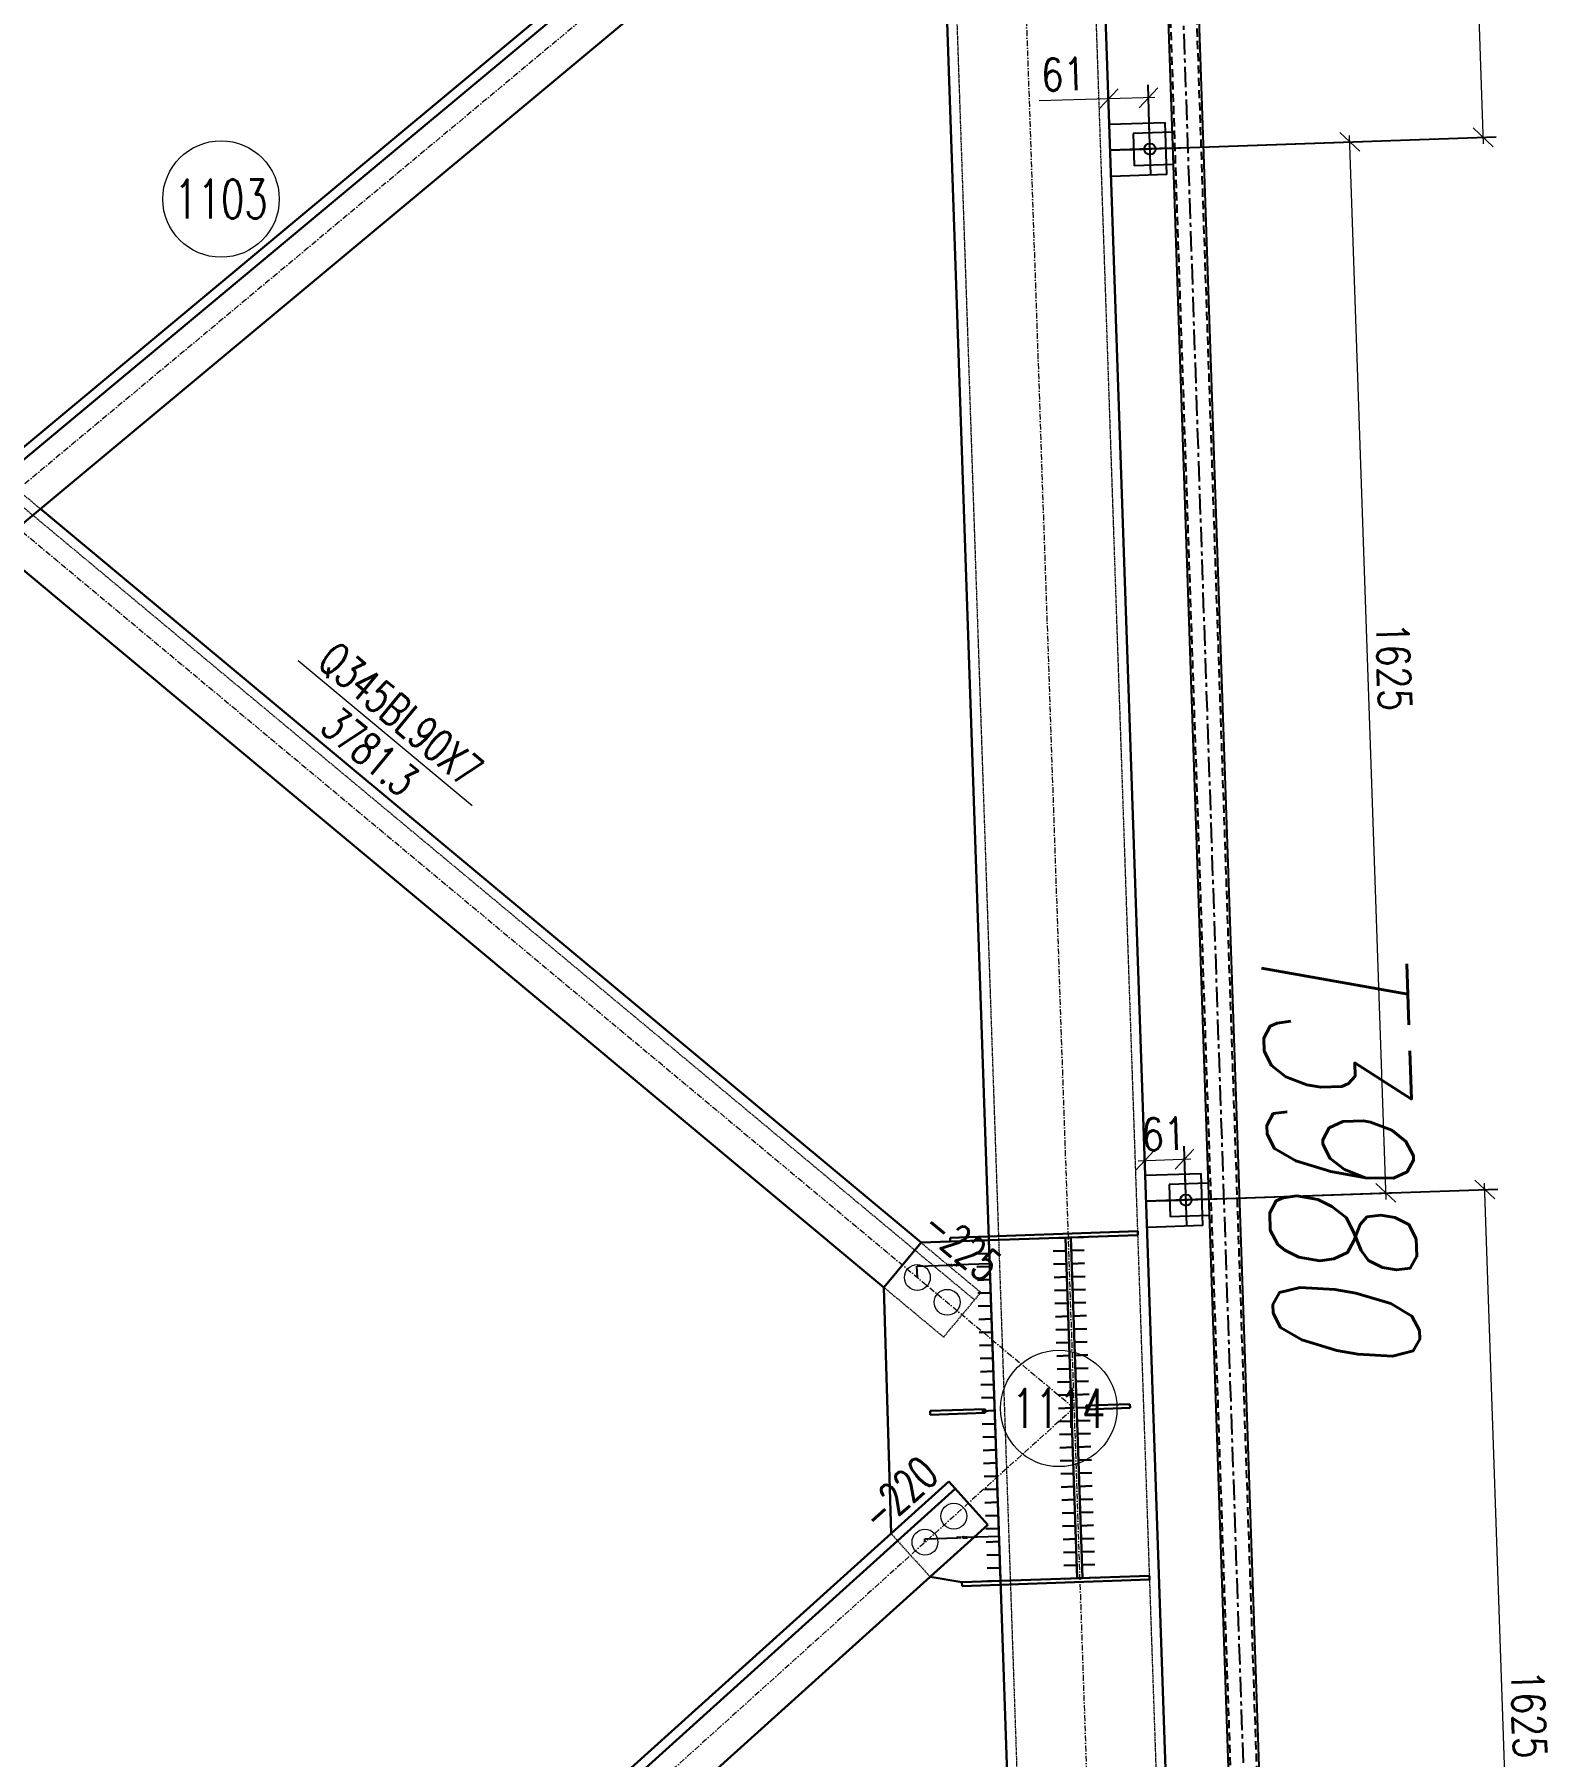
# Model space of a CAD drawing. Extents: x 4047 to 43290, y -150151 to -101862.
# Drawn here: x 15490 to 17836, y -135181 to -132520 of the extents above; entities that cross this region are included whole.
import ezdxf
from ezdxf.enums import TextEntityAlignment as Align

# ---------------------------------------------------------------- set-up
doc = ezdxf.new("R2010")
doc.units = 0
doc.header["$MEASUREMENT"] = 0
for name, pattern in [('CENTER', [50.8, 31.75, -6.35, 6.35, -6.35]), ('Dash', [2.75, 2, -0.75]), ('DashDot', [15.6, 9, -3, 0.6, -3]), ('DASHED', [19.05, 12.7, -6.35])]:
    doc.linetypes.add(name, pattern=pattern)
doc.layers.get('0').update_dxf_attribs({"linetype": 'CONTINUOUS', "lineweight": 25})
doc.layers.get('Defpoints').update_dxf_attribs({"linetype": 'CONTINUOUS'})
doc.styles.add('DimFont', font='simplex.shx', dxfattribs={"width": 0.8, "bigfont": 'gbhzfs.shx'})
doc.styles.add('HZ', font='txt.shx', dxfattribs={"width": 0.7, "oblique": 12, "bigfont": 'hztxt.shx'})
doc.styles.get("Standard").update_dxf_attribs({"font": 'simplex.shx', "width": 0.7, "height": 3, "bigfont": 'gbhzfs.shx'})
doc.dimstyles.new('DHDxfDimStyleOpen30', dxfattribs={"dimtxt": 2.5, "dimasz": 2.5, "dimexe": 1.25, "dimexo": 0.625, "dimtad": 2, "dimtxsty": 'DimFont', "dimblk": 'OPEN30', "dimblk1": 'OPEN30', "dimblk2": 'OPEN30', "dimcen": 2.5, "dimadec": 0, "dimazin": 0, "dimtfac": 1, "dimtmove": 0, "dimatfit": 3, "dimldrblk": 'OPEN30', "dimfxl": 0, "dimarcsym": 0})
doc.dimstyles.new('ISO-25$0', dxfattribs={"dimtxt": 2, "dimasz": 1.5, "dimexe": 1.25, "dimexo": 0.625, "dimtad": 1, "dimdsep": 46, "dimtxsty": 'Standard', "dimcen": 2.5, "dimclrd": 150, "dimclre": 2, "dimclrt": 6, "dimadec": 0, "dimazin": 0, "dimtfac": 1, "dimtmove": 0, "dimatfit": 0, "dimfxl": 0, "dimarcsym": 0})

# ---------------------------------------------------------------- blocks, each defined once
blk = doc.blocks.new('M20X45S')
at = {"color": 3, "linetype": 'Continuous', "lineweight": 13}
blk.add_circle((0, 0), 1, dxfattribs=at)
blk = doc.blocks.new('T3980 [365-1625-1625-365]')
at = {"color": 6, "linetype": 'DASHED'}
for p, q in [((0, 0), (0, -3990)), ((41, -3990), (41, 0))]:
    blk.add_line(p, q, dxfattribs=at)
at = {"color": 1, "linetype": 'CENTER'}
blk.add_line((20.5, -3985), (20.5, -5), dxfattribs=at)
at = {"color": 6}
for p, q in [((-3.5, -345), (-63.5, -345)), ((-63.5, -345), (-63.5, -395)), ((-3.5, -395), (-63.5, -395)), ((-3.5, -1970), (-63.5, -1970)), ((-63.5, -1970), (-63.5, -2020)), ((-3.5, -2020), (-63.5, -2020)), ((-3.5, -3595), (-63.5, -3595)), ((-63.5, -3595), (-63.5, -3645)), ((-3.5, -3645), (-63.5, -3645))]:
    blk.add_line(p, q, dxfattribs=at)
at = {"color": 6, "linetype": 'CENTER'}
for p, q in [((20.5, -370), (-38.5, -370)), ((20.5, -1995), (-38.5, -1995)), ((20.5, -3620), (-38.5, -3620))]:
    blk.add_line(p, q, dxfattribs=at)
at = {"color": 6}
blk.add_lwpolyline([(44.5, -3985), (44.5, -5), (-3.5, -5), (-3.5, -3985)], close=True, dxfattribs=at)
for centre in [(-38.5, -370), (-38.5, -1995), (-38.5, -3620)]:
    blk.add_circle(centre, 8.75, dxfattribs=at)
at = {"color": 6, "style": 'HZ', "oblique": 12, "width": 0.7}
blk.add_text('T3980', height=225, rotation=270, dxfattribs=at).set_placement((90.3, -1587.1))
blk = doc.blocks.new('_OBLIQUE')
at = {"color": 0, "linetype": 'ByBlock', "lineweight": -2}
blk.add_line((-0.5, -0.5), (0.5, 0.5), dxfattribs=at)
blk = doc.blocks.new('*D127')
at = {"color": 0, "linetype": 'Continuous', "lineweight": -2}
for p, q in [((17214.1, -132677.1), (17211.8, -132597.8)), ((17152.6, -132678.9), (17150.3, -132599.6))]:
    blk.add_line(p, q, dxfattribs=at)
at = {"color": 0, "linetype": 'Continuous', "lineweight": 0}
for p, q in [((17150.9, -132619.6), (17043.3, -132622.7)), ((17222.4, -132617.5), (17150.9, -132619.6))]:
    blk.add_line(p, q, dxfattribs=at)
at = {"layer": 'Defpoints', "color": 0, "linetype": 'Continuous'}
for p in [(17150.9, -132619.6), (17153.2, -132698.9), (17214.7, -132697.1)]:
    blk.add_point(p, dxfattribs=at)
at = {"color": 0, "linetype": 'Continuous', "lineweight": 0, "xscale": 30, "yscale": 30, "zscale": 30}
for p, rotation in [((17150.9, -132619.6), 181.644774113567), ((17212.4, -132617.8), 1.644774113566987)]:
    blk.add_blockref('_OBLIQUE', p, dxfattribs=dict(at, rotation=rotation))
at = {"color": 6, "linetype": 'Continuous', "insert": (17081, -132581.6), "char_height": 50, "attachment_point": 5, "rotation": 1.6448, "style": 'DimFont'}
blk.add_mtext('61', dxfattribs=at)
blk = doc.blocks.new('_OPEN30')
at = {"color": 0, "linetype": 'ByBlock', "lineweight": -2}
for p, q in [((-1, 0.268), (0, 0)), ((0, 0), (-1, -0.268)), ((0, 0), (-1, 0))]:
    blk.add_line(p, q, dxfattribs=at)
blk = doc.blocks.new('*D149')
at = {"color": 0, "linetype": 'Continuous', "lineweight": -2}
for p, q in [((17208.2, -134302.9), (17206.1, -134240.2)), ((17269.7, -134300.8), (17267.5, -134238.1))]:
    blk.add_line(p, q, dxfattribs=at)
at = {"color": 0, "linetype": 'Continuous', "lineweight": 0}
blk.add_line((17196.7, -134260.5), (17278.2, -134257.7), dxfattribs=at)
at = {"layer": 'Defpoints', "color": 0, "linetype": 'Continuous'}
for p in [(17268.2, -134258.1), (17208.9, -134322.9), (17270.3, -134320.8)]:
    blk.add_point(p, dxfattribs=at)
at = {"color": 0, "linetype": 'Continuous', "lineweight": 0, "xscale": 30, "yscale": 30, "zscale": 30}
for p, rotation in [((17206.7, -134260.2), 181.9641055181908), ((17268.2, -134258.1), 1.964105518190822)]:
    blk.add_blockref('_OBLIQUE', p, dxfattribs=dict(at, rotation=rotation))
at = {"color": 6, "linetype": 'Continuous', "insert": (17236.1, -134219.1), "char_height": 50, "attachment_point": 5, "rotation": 1.9641, "style": 'DimFont'}
blk.add_mtext('61', dxfattribs=at)
blk = doc.blocks.new('*D173')
at = {"color": 2, "linetype": 'Continuous', "lineweight": -2}
for p, q in [((16855.2, -134440.7), (16854.6, -134423.2)), ((16967.7, -134436.8), (16967.1, -134419.4))]:
    blk.add_line(p, q, dxfattribs=at)
at = {"color": 150, "linetype": 'Continuous', "lineweight": -2}
for p, q in [((16854.8, -134423.4), (16904, -134421.7)), ((16966.9, -134419.6), (16917.7, -134421.3))]:
    blk.add_line(p, q, dxfattribs=at)
at = {"color": 150, "linetype": 'Continuous'}
for points in [[(16854.8, -134423.4), (16854.8, -134423.4), (16854.6, -134423.4)], [(16966.9, -134419.5), (16966.9, -134419.6), (16967.1, -134419.6)]]:
    blk.add_solid(points, dxfattribs=at)
at = {"layer": 'Defpoints', "color": 0, "linetype": 'Continuous'}
for p in [(16967.1, -134419.6), (16855.2, -134440.8), (16967.7, -134436.9)]:
    blk.add_point(p, dxfattribs=at)
at = {"color": 6, "linetype": 'Continuous', "insert": (16910.8, -134421.5), "char_height": 3, "attachment_point": 5}
blk.add_mtext('\\A1;112.4908', dxfattribs=at)
blk = doc.blocks.new('*D174')
at = {"color": 2, "linetype": 'Continuous', "lineweight": -2}
for p, q in [((16867, -134849.8), (16866.8, -134844.6)), ((16981.7, -134845.9), (16981.5, -134840.7))]:
    blk.add_line(p, q, dxfattribs=at)
at = {"color": 150, "linetype": 'Continuous', "lineweight": -2}
for p, q in [((16867, -134844.8), (16917.3, -134843.1)), ((16981.3, -134840.9), (16931, -134842.6))]:
    blk.add_line(p, q, dxfattribs=at)
at = {"color": 150, "linetype": 'Continuous'}
for points in [[(16867, -134844.8), (16867, -134844.8), (16866.8, -134844.8)], [(16981.3, -134840.8), (16981.3, -134840.9), (16981.5, -134840.9)]]:
    blk.add_solid(points, dxfattribs=at)
at = {"layer": 'Defpoints', "color": 0, "linetype": 'Continuous'}
for p in [(16867, -134849.9), (16981.5, -134840.9), (16981.7, -134845.9)]:
    blk.add_point(p, dxfattribs=at)
at = {"color": 6, "linetype": 'Continuous', "insert": (16924.1, -134842.8), "char_height": 3, "attachment_point": 5}
blk.add_mtext('\\A1;114.7833', dxfattribs=at)
blk = doc.blocks.new('*D228')
at = {"color": 0, "linetype": 'Continuous', "lineweight": 0}
blk.add_line((17788.4, -135939), (17732.1, -134295), dxfattribs=at)
at = {"color": 0, "linetype": 'Continuous', "lineweight": -2}
for p, q in [((17228.9, -134322.2), (17752.4, -134304.3)), ((17284.6, -135946.3), (17808.1, -135928.3))]:
    blk.add_line(p, q, dxfattribs=at)
at = {"layer": 'Defpoints', "color": 0, "linetype": 'Continuous'}
for p in [(17208.9, -134322.9), (17732.4, -134305), (17264.6, -135947)]:
    blk.add_point(p, dxfattribs=at)
at = {"color": 0, "linetype": 'Continuous', "lineweight": 0, "xscale": 30, "yscale": 30, "zscale": 30}
for p, rotation in [((17732.4, -134305), 91.9641055181648), ((17788.1, -135929), 271.9641055181648)]:
    blk.add_blockref('_OBLIQUE', p, dxfattribs=dict(at, rotation=rotation))
at = {"color": 6, "linetype": 'Continuous', "insert": (17800.2, -135115.6), "char_height": 50, "attachment_point": 5, "rotation": 271.9641, "style": 'DimFont'}
blk.add_mtext('1625', dxfattribs=at)
blk = doc.blocks.new('*D229')
at = {"color": 0, "linetype": 'Continuous', "lineweight": 0}
blk.add_line((17579.8, -134320.2), (17523.4, -132676.2), dxfattribs=at)
at = {"color": 0, "linetype": 'Continuous', "lineweight": -2}
for p, q in [((17173.2, -132698.2), (17543.7, -132685.5)), ((17228.9, -134322.2), (17599.4, -134309.5))]:
    blk.add_line(p, q, dxfattribs=at)
at = {"layer": 'Defpoints', "color": 0, "linetype": 'Continuous'}
for p in [(17153.3, -132698.9), (17523.7, -132686.2), (17209, -134322.9)]:
    blk.add_point(p, dxfattribs=at)
at = {"color": 0, "linetype": 'Continuous', "lineweight": 0, "xscale": 30, "yscale": 30, "zscale": 30}
for p, rotation in [((17523.7, -132686.2), 91.96410551818843), ((17579.4, -134310.2), 271.9641055181884)]:
    blk.add_blockref('_OBLIQUE', p, dxfattribs=dict(at, rotation=rotation))
at = {"color": 6, "linetype": 'Continuous', "insert": (17591.6, -133496.8), "char_height": 50, "attachment_point": 5, "rotation": 271.9641, "style": 'DimFont'}
blk.add_mtext('1625', dxfattribs=at)
blk = doc.blocks.new('*D230')
at = {"color": 0, "linetype": 'Continuous', "lineweight": 0}
blk.add_line((17730.4, -132689.1), (17704.3, -131929.5), dxfattribs=at)
at = {"color": 0, "linetype": 'Continuous', "lineweight": -2}
for p, q in [((17147.9, -131958.6), (17724.7, -131938.8)), ((17173.3, -132698.2), (17750, -132678.4))]:
    blk.add_line(p, q, dxfattribs=at)
at = {"layer": 'Defpoints', "color": 0, "linetype": 'Continuous'}
for p in [(17128, -131959.3), (17704.7, -131939.5), (17153.3, -132698.9)]:
    blk.add_point(p, dxfattribs=at)
at = {"color": 0, "linetype": 'Continuous', "lineweight": 0, "xscale": 30, "yscale": 30, "zscale": 30}
for p, rotation in [((17704.7, -131939.5), 91.9641055181807), ((17730, -132679.1), 271.9641055181807)]:
    blk.add_blockref('_OBLIQUE', p, dxfattribs=dict(at, rotation=rotation))
at = {"color": 6, "linetype": 'Continuous', "insert": (17757.3, -132307.9), "char_height": 50, "attachment_point": 5, "rotation": 271.9641, "style": 'DimFont'}
blk.add_mtext('740', dxfattribs=at)

msp = doc.modelspace()

# ---------------------------------------------------------------- linework, layer by layer
at = {"color": 1, "linetype": 'Dash', "lineweight": 20}
for p, q in [((16832.35771, -130054.03309), (17075.12833, -137133.22643)), ((17047.2314, -130046.66431), (17290.00202, -137125.85765)), ((14038.04581, -132055.31165), (16943.58251, -134475.30787)), ((15429.13351, -133194.41511), (15499.44777, -133252.97925)), ((16860.97608, -134386.98432), (16953.18227, -134463.78205)), ((16965.81784, -134383.38892), (16905.96659, -134385.44143)), ((16895.58371, -134532.93699), (16803.37753, -134456.13926)), ((16953.18227, -134463.78205), (16895.58371, -134532.93699)), ((16959.81401, -134644.06836), (16874.8346, -134646.9826)), ((16874.8346, -134646.9826), (16875.04024, -134652.97908)), ((16960.01965, -134650.06483), (16959.81401, -134644.06836)), ((16875.04024, -134652.97908), (16960.01965, -134650.06483)), ((16814.5545, -134836.51214), (16874.79825, -134903.37536)), ((16924.01364, -134911.69347), (16983.86489, -134909.64096))]:
    msp.add_line(p, q, dxfattribs=at)
at = {"color": 2, "linetype": 'DashDot', "lineweight": 15}
for p, q in [((16939.79456, -130050.3487), (17203.64331, -137744.18072)), ((17004.62421, -131940.76675), (13760.99666, -134642.3559)), ((13853.6428, -131940.76675), (17097.27036, -134642.3559)), ((17097.27076, -134642.35624), (13654.6237, -137744.18072))]:
    msp.add_line(p, q, dxfattribs=at)
at = {"color": 7, "linetype": 'Continuous', "lineweight": 30}
for p, q in [((16820.22121, -132055.31165), (13914.68451, -134475.30787)), ((17084.39221, -134379.32259), (17064.40397, -134380.00805)), ((17092.3875, -134379.0484), (17112.37574, -134378.36293)), ((16965.81784, -134383.38892), (16945.82959, -134384.07439)), ((16966.51196, -134403.62939), (16946.52371, -134404.31485)), ((17085.08633, -134399.56305), (17065.09809, -134400.24852)), ((17093.08162, -134399.28886), (17113.06986, -134398.6034)), ((16967.20608, -134423.86985), (16947.21783, -134424.55532)), ((17085.78044, -134419.80351), (17065.79221, -134420.48898)), ((17093.77574, -134419.52933), (17113.76397, -134418.84386)), ((16967.9002, -134444.11031), (16947.91195, -134444.79578)), ((17086.47456, -134440.04398), (17066.48632, -134440.72944)), ((17087.16868, -134460.28444), (17067.18044, -134460.96991)), ((17094.46985, -134439.76979), (17114.45809, -134439.08432)), ((17095.16397, -134460.01025), (17115.15221, -134459.32478)), ((16968.59431, -134464.35077), (16948.60606, -134465.03624)), ((16969.28843, -134484.59124), (16949.30018, -134485.2767)), ((17087.86279, -134480.5249), (17067.87456, -134481.21037)), ((17095.85809, -134480.25071), (17115.84633, -134479.56525)), ((16969.98255, -134504.8317), (16949.9943, -134505.51717)), ((17088.55691, -134500.76536), (17068.56868, -134501.45083)), ((17096.55221, -134500.49118), (17116.54044, -134499.80571)), ((16970.67666, -134525.07216), (16950.68841, -134525.75763)), ((17089.25103, -134521.00583), (17069.26279, -134521.69129)), ((17097.24632, -134520.73164), (17117.23456, -134520.04617)), ((17097.94044, -134540.9721), (17117.92868, -134540.28664)), ((16971.37078, -134545.31263), (16951.38253, -134545.99809)), ((16972.0649, -134565.55309), (16952.07665, -134566.23856)), ((17089.94515, -134541.24629), (17069.95691, -134541.93176)), ((17090.63926, -134561.48675), (17070.65103, -134562.17222)), ((17098.63456, -134561.21257), (17118.62279, -134560.5271)), ((16972.75902, -134585.79355), (16952.77077, -134586.47902)), ((17091.33338, -134581.72722), (17071.34514, -134582.41268)), ((17099.32868, -134581.45303), (17119.31691, -134580.76756)), ((16973.45313, -134606.03401), (16953.46488, -134606.71948)), ((17092.0275, -134601.96768), (17072.03926, -134602.65315)), ((17100.02279, -134601.69349), (17120.01103, -134601.00802)), ((16974.14725, -134626.27448), (16954.159, -134626.95994)), ((16974.84137, -134646.51494), (16954.85312, -134647.20041)), ((17092.72162, -134622.20814), (17072.73338, -134622.89361)), ((17093.41573, -134642.4486), (17073.4275, -134643.13407)), ((17100.71691, -134621.93396), (17120.70515, -134621.24849)), ((17101.41103, -134642.17442), (17121.39926, -134641.48895)), ((16975.53548, -134666.7554), (16955.54723, -134667.44087)), ((17094.10985, -134662.68907), (17074.12161, -134663.37454)), ((17102.10514, -134662.41488), (17122.09338, -134661.72941)), ((16976.2296, -134686.99587), (16956.24135, -134687.68133)), ((17094.80397, -134682.92953), (17074.81573, -134683.615)), ((17102.79926, -134682.65534), (17122.7875, -134681.96988)), ((16976.92372, -134707.23633), (16956.93547, -134707.9218)), ((17095.49808, -134703.16999), (17075.50985, -134703.85546)), ((17096.1922, -134723.41046), (17076.20396, -134724.09592)), ((17103.49338, -134702.89581), (17123.48161, -134702.21034)), ((17104.1875, -134723.13627), (17124.17573, -134722.4508)), ((16977.61784, -134727.47679), (16957.62959, -134728.16226)), ((16978.31195, -134747.71725), (16958.3237, -134748.40272)), ((17096.88632, -134743.65092), (17076.89808, -134744.33639)), ((17104.88161, -134743.37673), (17124.86985, -134742.69127)), ((16913.74608, -134767.33101), (13838.84674, -137537.81485)), ((16979.00607, -134767.95772), (16959.01782, -134768.64319)), ((17097.58044, -134763.89138), (17077.5922, -134764.57685)), ((17105.57573, -134763.6172), (17125.56397, -134762.93173)), ((16979.70019, -134788.19818), (16959.71194, -134788.88365)), ((17098.27455, -134784.13185), (17078.28632, -134784.81731)), ((17098.96867, -134804.37231), (17078.98043, -134805.05778)), ((17106.26985, -134783.85766), (17126.25808, -134783.17219)), ((17106.96396, -134804.09812), (17126.9522, -134803.41265)), ((16980.39431, -134808.43864), (16960.40606, -134809.12411)), ((16981.08842, -134828.67911), (16961.10017, -134829.36457)), ((17099.66279, -134824.61277), (17079.67455, -134825.29824)), ((17107.65808, -134824.33858), (17127.64632, -134823.65312)), ((16981.78254, -134848.91957), (16961.79429, -134849.60504)), ((17100.3569, -134844.85323), (17080.36867, -134845.5387)), ((17108.3522, -134844.57905), (17128.34043, -134843.89358)), ((16982.47666, -134869.16003), (16962.48841, -134869.8455)), ((17101.05102, -134865.0937), (17081.06279, -134865.77916)), ((17101.74514, -134885.33416), (17081.7569, -134886.01963)), ((17109.04632, -134864.81951), (17129.03455, -134864.13404)), ((17109.74043, -134885.05997), (17129.72867, -134884.37451)), ((16983.17077, -134889.40049), (16963.18252, -134890.08596)), ((16983.86489, -134909.64096), (16963.87664, -134910.32643)), ((17102.43926, -134905.57462), (17082.45102, -134906.26009)), ((17110.43455, -134905.30044), (17130.42279, -134904.61497))]:
    msp.add_line(p, q, dxfattribs=at)
at = {"color": 3, "linetype": 'Continuous'}
for p, q in [((17216.03481, -132737.09252), (17213.29294, -132657.13952)), ((17241.02012, -132736.23568), (17238.27825, -132656.28269)), ((17271.72907, -134361.13782), (17268.9872, -134281.18482)), ((17296.71439, -134360.28099), (17293.97251, -134280.32799))]:
    msp.add_line(p, q, dxfattribs=at)
at = {"color": 7, "linetype": 'Continuous', "lineweight": 13}
msp.add_line((15898.20087, -133487.49033), (16167.13678, -133711.4847), dxfattribs=at)
at = {"color": 7, "linetype": 'Continuous', "lineweight": 30}
for points in [[(17059.62304, -137118.74934), (16817.70926, -130064.54132)], [(17062.56532, -130056.14433), (17304.4791, -137110.35236)], [(16810.62145, -132043.78582), (13905.08475, -134463.78205)], [(13962.6833, -134532.93699), (16868.22, -132112.94077)], [(17153.19413, -132698.8811), (17244.6345, -132695.74529)], [(15499.44777, -133252.97925), (16860.97608, -134386.98432)], [(16803.37753, -134456.13926), (15429.13351, -133311.54339)], [(17208.88839, -134322.9264), (17300.32877, -134319.79059)], [(16905.76095, -134379.44496), (17195.81067, -134369.49813)], [(16905.96659, -134385.44143), (16905.76095, -134379.44496)], [(17196.01631, -134375.4946), (16905.96659, -134385.44143)], [(17084.39221, -134379.32259), (17092.3875, -134379.0484)], [(17102.43926, -134905.57462), (17084.39221, -134379.32259)], [(17092.3875, -134379.0484), (17110.43455, -134905.30044)], [(17195.81067, -134369.49813), (17196.01631, -134375.4946)], [(16860.97608, -134386.98432), (16803.37753, -134456.13926)], [(16905.96659, -134385.44143), (16860.97608, -134386.98432)], [(16983.86489, -134909.64096), (16965.81784, -134383.38892)], [(16803.37753, -134456.13926), (16814.5545, -134836.51214)], [(16959.81401, -134644.06836), (16874.8346, -134646.9826)], [(16874.8346, -134646.9826), (16875.04024, -134652.97908)], [(16960.01965, -134650.06483), (16959.81401, -134644.06836)], [(17183.83938, -134636.38573), (17116.23295, -134638.7042)], [(17116.23295, -134638.7042), (17116.43859, -134644.70067)], [(17116.43859, -134644.70067), (17184.04502, -134642.38221)], [(17184.04502, -134642.38221), (17183.83938, -134636.38573)], [(16875.04024, -134652.97908), (16960.01965, -134650.06483)], [(16903.70546, -134756.18714), (13828.80611, -137526.67098)], [(16963.94921, -134823.05036), (16903.70546, -134756.18714)], [(13889.04987, -137593.5342), (16963.94921, -134823.05036)], [(16874.79825, -134903.37536), (16923.90014, -134911.69736)], [(16923.90014, -134911.69736), (16924.01364, -134911.69347)], [(16924.01364, -134911.69347), (17214.06335, -134901.74664)], [(16924.21928, -134917.68994), (16924.01364, -134911.69347)], [(17214.26899, -134907.74311), (16924.21928, -134917.68994)], [(17110.43455, -134905.30044), (17102.43926, -134905.57462)], [(17214.06335, -134901.74664), (17214.26899, -134907.74311)]]:
    msp.add_lwpolyline(points, dxfattribs=at)
at = {"color": 3, "linetype": 'Continuous'}
for points in [[(17151.82319, -132658.9046), (17238.2665, -132655.94015)], [(17154.56506, -132738.8576), (17241.00837, -132735.89315)], [(17207.51746, -134282.9499), (17293.96077, -134279.98546)], [(17210.25933, -134362.9029), (17296.70264, -134359.93846)]]:
    msp.add_lwpolyline(points, dxfattribs=at)
at = {"color": 7, "linetype": 'Continuous', "lineweight": 13}
for centre in [(15778.75081, -132774.38079), (17073.7832, -134643.12187)]:
    msp.add_circle(centre, 90, dxfattribs=at)

# ---------------------------------------------------------------- block references
at = {"rotation": 1.96410551816554}
msp.add_blockref('T3980 [365-1625-1625-365]', (17240.4601, -132326.01387), dxfattribs=at)
at = {"color": 3, "linetype": 'Continuous', "lineweight": 13, "xscale": 20, "yscale": 20, "zscale": 20}
for p in [(16855.22845, -134440.76131), (16901.33175, -134479.16034), (16911.53959, -134809.7), (16866.96411, -134849.8625)]:
    msp.add_blockref('M20X45S', p, dxfattribs=at)

# ---------------------------------------------------------------- texts
at = {"color": 7, "linetype": 'Continuous', "lineweight": 13, "width": 0.7}
for s, p in [('1103', (15778.75081, -132774.38079)), ('1114', (17073.7832, -134643.12187))]:
    msp.add_text(s, height=60, dxfattribs=at).set_placement(p, align=Align.MIDDLE_CENTER)
for s, rotation, p in [('Q345BL90X7', 320.20937923, (16056.66822, -133570.67296)), ('3781.3', 320.20937923, (16008.66943, -133628.30208)), ('-225', 320.20937923, (16923.39448, -134390.16861)), ('-220', 42.01884713, (16826.59917, -134775.18371))]:
    msp.add_text(s, height=50, rotation=rotation, dxfattribs=at).set_placement(p, align=Align.MIDDLE_CENTER)

# ---------------------------------------------------------------- dimensions: what is measured, and where the dimension line sits
at = {"color": 3, "linetype": 'Continuous'}
for p1, p2, distance, dimstyle, override, picture, middle in [((17153.31905, -132698.87682), (17127.95674, -131959.31157), -577.04953, 'DHDxfDimStyleOpen30', {"dimtxt": 50, "dimasz": 30, "dimexe": 20, "dimexo": 20, "dimgap": 15, "dimdec": 0, "dimblk1": 'OBLIQUE', "dimblk2": 'OBLIQUE', "dimsah": 1, "dimdle": 10, "dimclrt": 6, "dimlwd": 0}, '*D230', (17757.32491, -132307.94581)), ((17214.66387, -132697.11602), (17153.19413, -132698.8811), -79.32603, 'DHDxfDimStyleOpen30', {"dimtxt": 50, "dimasz": 30, "dimexe": 20, "dimexo": 20, "dimgap": 15, "dimdec": 0, "dimblk1": 'OBLIQUE', "dimblk2": 'OBLIQUE', "dimsah": 1, "dimdle": 10, "dimclrt": 6, "dimlwd": 0}, '*D127', (17080.98797, -132581.57926)), ((17208.95086, -134322.92426), (17153.25659, -132698.87896), -370.69245, 'DHDxfDimStyleOpen30', {"dimtxt": 50, "dimasz": 30, "dimexe": 20, "dimexo": 20, "dimgap": 15, "dimdec": 0, "dimblk1": 'OBLIQUE', "dimblk2": 'OBLIQUE', "dimsah": 1, "dimdle": 10, "dimclrt": 6, "dimlwd": 0}, '*D229', (17591.55489, -133496.82578)), ((17264.58266, -135946.97171), (17208.88839, -134322.9264), -523.82005, 'DHDxfDimStyleOpen30', {"dimtxt": 50, "dimasz": 30, "dimexe": 20, "dimexo": 20, "dimgap": 15, "dimdec": 0, "dimblk1": 'OBLIQUE', "dimblk2": 'OBLIQUE', "dimsah": 1, "dimdle": 10, "dimclrt": 6, "dimlwd": 0}, '*D228', (17800.22433, -135115.62503)), ((16855.22845, -134440.76131), (16967.65313, -134436.90587), 17.35291, 'ISO-25$0', {"dimtxt": 0.18, "dimasz": 0.18, "dimexe": 0.18, "dimexo": 0.0625, "dimgap": 0.09, "dimtad": 0, "dimtih": 1, "dimtoh": 1, "dimdec": 4, "dimzin": 0, "dimcen": 0.09, "dimtdec": 4, "dimtofl": 0, "dimtolj": 1, "dimtzin": 0}, '*D173', (16910.84605, -134421.49088)), ((16866.96411, -134849.8625), (16981.67996, -134845.92849), 5.07502, 'ISO-25$0', {"dimtxt": 0.18, "dimasz": 0.18, "dimexe": 0.18, "dimexo": 0.0625, "dimgap": 0.09, "dimtad": 0, "dimtih": 1, "dimtoh": 1, "dimdec": 4, "dimzin": 0, "dimcen": 0.09, "dimtdec": 4, "dimtofl": 0, "dimtolj": 1, "dimtzin": 0}, '*D174', (16924.1481, -134842.82345))]:
    dim = msp.add_aligned_dim(p1=p1, p2=p2, distance=distance, dimstyle=dimstyle, override=override, dxfattribs=at)
    dim.commit()
    dim.dimension.update_dxf_attribs({"geometry": picture, "text_midpoint": middle})
dim = msp.add_linear_dim(base=(17268.19424, -134258.06193), p1=(17208.88839, -134322.9264), p2=(17270.34639, -134320.81879), angle=1.96410552, dimstyle='DHDxfDimStyleOpen30', override={"dimtxt": 50, "dimasz": 30, "dimexe": 20, "dimexo": 20, "dimgap": 15, "dimdec": 0, "dimblk1": 'OBLIQUE', "dimblk2": 'OBLIQUE', "dimsah": 1, "dimdle": 10, "dimclrt": 6, "dimlwd": 0}, dxfattribs=at)
dim.commit()
dim.dimension.update_dxf_attribs({"geometry": '*D149', "text_midpoint": (17237.46524, -134259.11573), "dimtype": 161})

doc.saveas('drawing.dxf')
